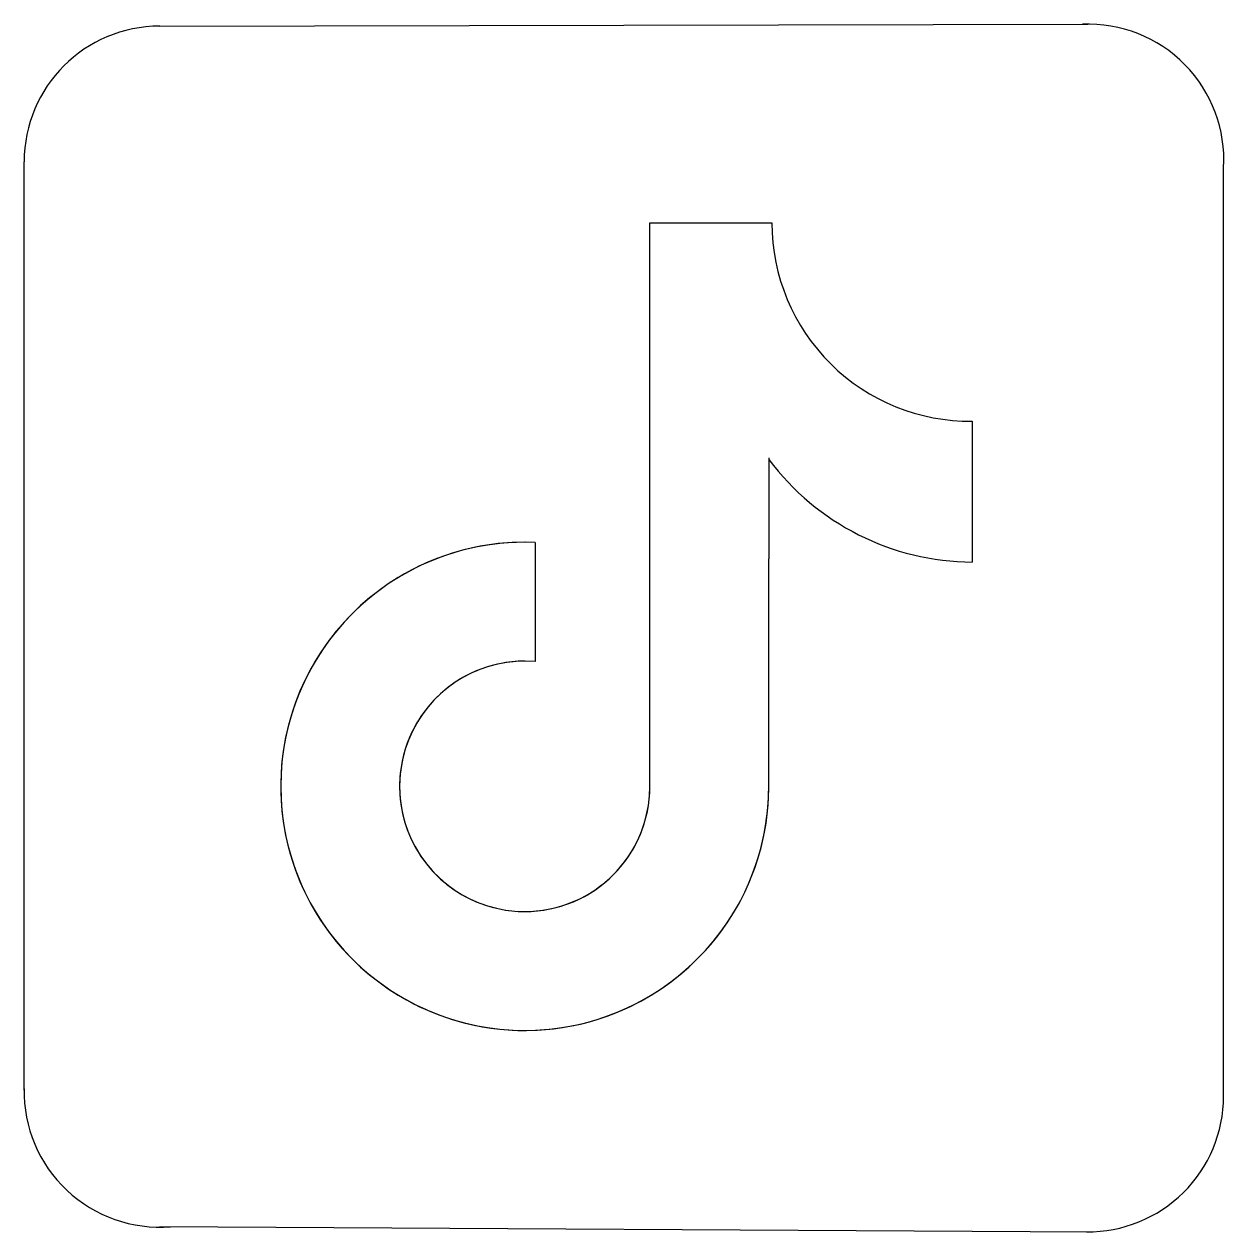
# Model space of a CAD drawing. Header units: millimetres. Extents: x 3269 to 3384, y 2342 to 2458.
import ezdxf

# ---------------------------------------------------------------- set-up
doc = ezdxf.new("R2010")
doc.units = ezdxf.units.MM

msp = doc.modelspace()

# ---------------------------------------------------------------- linework, layer by layer
for p, q in [((3282.3, 2457.67), (3371.3, 2457.85)), ((3269.3, 2355.67), (3269.3, 2444.67)), ((3384.31, 2355.1), (3384.31, 2444.1)), ((3329.3, 2384.8), (3329.3, 2438.8)), ((3329.3, 2438.8), (3340.7, 2438.8)), ((3329.3, 2438.8), (3341, 2438.8)), ((3360.21, 2419.8), (3360.21, 2406.3)), ((3340.7, 2416.28), (3340.7, 2406.6)), ((3318.3, 2408.18), (3318.3, 2396.76)), ((3340.7, 2384.8), (3340.7, 2406.6)), ((3282.31, 2342.6), (3371.31, 2342.1))]:
    msp.add_line(p, q)
for centre, radius, start, end in [((3282.3, 2444.67), 13, 90, 180), ((3371.33, 2444.86), 13, 356.5496, 92.4683), ((3360, 2438.8), 19, 180, 270.6236), ((3360.33, 2430.8), 24.5, 216.7767, 269.7261), ((3317.3, 2384.8), 23.4, 90, 0), ((3317.3, 2384.8), 23.4, 87.5507, 0), ((3317.3, 2384.8), 12, 90, 0), ((3317.3, 2384.8), 12, 85.2198, 0), ((3282.3, 2355.55), 13, 178.869, 274.5926), ((3371.31, 2355.1), 13, 269.3529, 0)]:
    msp.add_arc(centre, radius, start, end)

doc.saveas('drawing.dxf')
